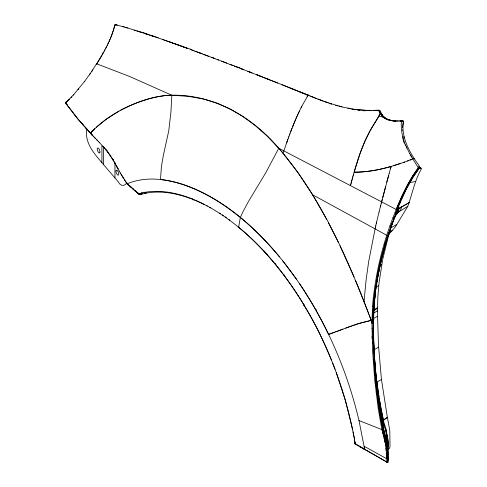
<?xml version="1.0" encoding="UTF-8"?>
<svg xmlns="http://www.w3.org/2000/svg" width="487" height="487" viewBox="0 0 487 487"><rect width="100%" height="100%" fill="white"/><g stroke="black" fill="none" stroke-linecap="round" stroke-linejoin="round"><path stroke-width="0.73" d="M86.704 129.98C84.829 143.361 94.448 153.922 102.489 163.322C107.67 169.513 113.008 175.57 118.201 181.742C120.106 185.937 124.368 186.959 126.87 182.808M373.383 323.971L373.675 341.971L374.765 362.596M373.529 323.758L373.718 313.665M371.922 322.613L372.549 350.062L374.722 379.988L378.253 408.678L381.498 427.464L381.948 429.802L382.319 429.826L383.488 429.144L382.94 420.403L387.366 417.316L381.449 379.47L378.478 345.234L377.443 311.887L377.851 296.936L379.008 282.935L382.794 258.999L388.529 235.574L389.88 233.157L395.164 227.155L407.783 206.354C412.325 193.832 414.681 180.263 421.602 168.587C421.888 167.205 417.645 168.782 418.997 168.49M371.916 323.191L373.517 322.82L373.255 320.598M373.097 312.551L372.963 336.474L374.162 362.139M377.248 276.726L377.912 276.257L377.668 274.662M372.518 306.165L371.916 323.021M373.572 319.588L373.292 317.427M386.441 455.911L386.38 452.417M371.928 321.858L371.971 322.345L372.853 322.315M66.135 102.574L66.256 101.996L69.385 99.178M387.896 451.242C388.772 445.775 388.176 439.846 386.982 434.221M374.107 306.134L375.629 290.763L378.022 275.605M372.89 319.521L372.987 315.454M373.438 319.192L373.456 318.011M373.578 318.979L373.602 317.798M376.573 383.847L376.664 382.258L381.449 379.47M382.679 429.838L383.525 429.272L382.934 420.646L379.263 401.775L376.457 382.545M380.158 410.383C375.392 378.837 373.103 346.914 373.535 315.046M373.468 317.414L373.578 313.859M373.614 317.207L374.235 302.75M387.95 462.157L386.861 461.993L386.441 455.917M388.376 448.357L388.346 449.288L389.454 448.29L390.026 446.603L389.795 430.429L387.39 417.45L382.934 420.646M102.654 53.954C102.373 53.113 103.786 52.809 103.025 52.955M387.883 449.927L387.536 440.912L385.911 431.945M373.005 314.876L373.03 314.292M373.559 314.237L373.773 309.507M387.896 451.68L387.944 458.097L387.585 449.038L386.179 440.455M373.048 313.713L373.145 311.388M373.596 313.269L373.864 307.918M373.742 313.074L373.846 310.712M386.416 456.806C385.607 461.098 388.961 455.856 388.115 460.294M402.512 127.606L403.321 122.261M373.127 311.771L373.468 305.964M373.876 310.122L373.919 309.324M373.176 310.809L373.773 302.056M373.797 309.111L373.937 306.725M373.937 308.922L374.083 306.536M373.9 307.291L374.046 305.136M373.967 306.329L374.515 299.566M386.867 461.962L362.358 448.192M369.024 314.578L364.099 301.678L364.416 297.271L366.169 279.41L368.732 261.215L375.453 227.1M372.518 306.165C376.372 260.843 390.093 216.051 412.355 176.41M92.043 134.899L77.67 118.755L65.495 102.952L65.623 103.561L66.329 103.798M65.477 103.055L66.226 103.804M66.135 102.453L66.183 102.142M373.523 305.16L375.112 289.972L377.662 274.351M374.241 304.302L374.375 302.549M405.105 144.091C402.852 144.097 398.67 114.999 403.339 122.115M374.266 302.348L374.369 301.155M374.412 302.147L374.515 300.954M374.406 300.759L374.631 298.367M374.552 300.552L374.777 298.16M373.858 301.118L373.931 300.315M374.004 299.505L374.308 296.571M361.196 447.516L355.163 444.016L355.078 441.934M374.576 298.963L374.887 295.962M374.673 297.971L375.66 289.662M374.82 297.758L374.71 296.297M377.912 276.226L379.738 267.101M374.947 295.426L375.197 293.284M374.856 297.405L374.071 297.922L373.237 297.813M375.264 292.742L375.532 290.599M374.771 292.614L375.112 289.972M375.605 290.057L375.836 288.341M403.224 122.882C401.331 138.533 410.285 153.368 418.911 165.483C419.873 166.134 419.252 168.252 420.731 168.052M375.751 288.986L376.421 284.371M375.97 287.415L377.875 275.837M403.394 121.707L403.096 120.843L400.15 121.007L401.501 120.928M165.245 95.543C209.313 91.952 250.969 115.309 278.771 148.237L265.817 172.684L248.193 201.959L242.897 211.9L240.365 217.452L238.612 227.35L238.794 227.825L239.397 227.739M376.561 283.495L376.682 282.71M376.81 281.924L377.346 278.783M387.889 454.809L387.896 453.166M377.486 277.998L377.626 277.213M377.766 276.427L381.406 259.839M377.985 275.246L378.673 271.709M378.137 275.003L378.849 271.356M65.495 102.952L78.821 120.131L91.331 134.15L91.446 134.796L92.25 134.984L89.596 132.129M91.331 134.15L91.507 134.862M377.9 273.158L379.397 265.981M378.795 271.119L379.16 269.348M84.683 81.311L91.659 71.546L96.438 63.864L97.065 63.797L96.517 63.803M378.971 270.748L379.349 268.927M379.282 268.757L379.531 267.576M379.537 268.033L380.438 263.936M379.659 266.986L380.457 263.443M379.866 266.492L380.128 265.305M112.351 33.524L115.145 24.618L126.096 27.509M114.682 25.494L115.297 24.575L117.3 25.044M380.262 264.715L381.662 258.774M375.453 227.106L375.836 225.42M379.665 264.788L380.791 259.997M375.836 225.432L376.226 223.74M380.591 262.852L380.871 261.671M376.226 223.758L376.621 222.06M376.615 222.078L379.063 211.973M380.767 262.091L382.112 256.99M381.011 261.081L383.007 253.203M354.913 443.401L355.273 443.158M114.457 26.322L114.147 27.698M379.056 212.003L380.329 206.938M381.09 258.798L381.388 257.605M380.323 206.957L380.755 205.258M381.187 203.59L389.229 173.226M381.765 257.994L385.101 245.71M381.911 257.787L386.014 242.916M380.755 205.277L381.187 203.584M382.727 197.545L385.594 186.576M381.619 201.904L382.179 199.725M381.601 256.752L382.952 251.645M382.325 256.144L383.671 251.067M350.683 184.817L350.914 183.946M350.47 185.626L350.689 184.786M351.358 182.266L350.896 184.007M351.115 183.185L351.809 180.586M351.559 181.529L352.04 179.746M114.031 28.155L113.635 29.567M386.775 182.15L388.602 175.478M352.01 179.855L352.728 177.225M383.239 252.333L383.476 251.469M352.235 179.015L352.959 176.379M352.935 176.464L353.197 175.539M383.19 250.793L385.308 243.445M383.713 250.598L384.377 248.528M353.172 175.612L353.428 174.699M389.223 173.22L391.134 166.432L404.788 162.019L413.92 158.397L414.413 158.445L414.37 158.859L414.066 158.366L412.897 159.036L418.272 167.759L419.137 166.341M383.902 250.221L384.14 249.374M353.416 174.754C358.426 156.656 364.538 138.558 374.887 122.742M387.731 235.69L398.591 205.934M390.489 168.709L391.134 166.432C379.123 169.908 366.687 172.228 354.146 172.173L359.869 153.995L364.726 141.65L369.803 131.301L378.496 116.789L380.012 113.094L382.782 116.874L378.801 116.204L375.781 121.324M384.194 248.863L384.614 247.682M384.444 247.999L384.858 246.842M384.943 246.264L386.368 241.485M385.101 245.996L385.351 245.15M385.448 244.535L386.508 241.29M385.601 244.304L385.753 242.964M385.473 242.903L380.7 260.368L377.218 276.744L376.287 276.61M355.687 443.913L387.67 462.601L387.147 450.615L385.996 442.586M385.436 243.019L385.728 242.051M113.495 30.054L110.33 38.637M385.637 242.356L387.074 237.711M385.923 241.406L386.027 241.083M386.368 241.485L387.007 239.665M386.532 240.943L387.902 236.585M386.221 240.432L386.325 240.109M386.422 239.787L386.526 239.464M386.867 239.854L389.32 232.482M387.938 458.103C388.163 459.156 389.076 464.05 386.605 462.066M386.982 238.003L387.323 236.95M387.202 237.309L387.853 235.282L386.855 235.312L312.654 194.818L298.257 172.922L283.032 153.21M387.725 237.126L388.62 234.375M387.238 237.206L387.719 235.72M388.078 236.037L388.255 235.495M114.78 25.068C113.934 25.196 114.262 27.029 114.67 25.634M387.889 235.258L388.431 234.947L389.101 232.908M388.997 233.218L390.288 229.602M389.302 232.293L389.77 230.911M389.563 231.514L389.442 231.885M389.679 231.179L390.483 229.03M389.904 230.503L390.02 230.168M390.16 229.761L390.677 228.452M390.489 228.787L390.878 227.879M390.842 227.764L390.982 227.362M390.751 228.032L391.481 226.151M391.055 227.155L393.557 220.313M390.951 227.459L391.152 226.881M391.268 226.546L392.528 223.18M286.606 142.916L288.341 138.052M391.511 224.531L391.146 225.56M287.762 139.659L283.063 153.125L281.437 151.238M391.694 224.014L392.065 222.985M392.571 222.863L393.733 219.838M392.619 221.445L392.248 222.474M288.31 138.131L288.925 136.445M393.606 219.99L393.91 219.357M288.894 136.53L289.515 134.838M393.782 219.515L397.757 210.451L400.064 207.967M112.004 34.467L112.18 33.987M393.374 219.393L393.563 218.882M393.959 219.034L396.272 212.971L397.8 210.481M99.305 142.399L107.317 151.317L113.294 160.387M289.479 134.929L290.118 133.225M116.35 165.915L117.586 168.77L118.134 169.013M290.082 133.328L291.975 128.379M290.684 131.721L293.265 125.141M379.617 114.378L379.294 115.163M395.146 214.688L395.347 214.158M111.815 34.979L110.561 38.096M395.754 213.105L396.162 212.046M396.369 211.522L405.574 190.405L412.635 177.749L419.112 168.374L419.045 166.39M408.374 203.109L409.354 202.574L397.142 209.447L396.162 209.465L402.025 195.616L407.321 185.005L413.256 175.01L418.272 167.778L418.412 168.301M292.559 126.9L294.185 122.894M293.509 124.538L294.495 122.146M294.44 122.267L295.445 119.905M399.303 204.205L400.758 200.772M294.757 121.513L295.761 119.163M106.568 46.691L110.342 38.613M295.719 119.254L296.413 117.671M109.855 39.751L110.092 39.191M296.047 118.499L297.07 116.192M296.705 117.002L297.74 114.719M109.605 40.305L109.307 41.383L109.094 41.115M401.507 199.067L407.095 187.434L412.459 178.023L419.039 168.478L420.677 168.058M297.374 115.51L298.074 113.982M396.272 212.971L397.757 210.451M379.203 115.364L379.014 115.778M298.05 114.025L298.409 113.252M108.625 42.46L107.992 43.8M298.391 113.288L299.195 111.59M298.671 112.698L298.933 112.138M299.182 111.62L299.456 111.036M299.444 111.066L301.83 106.257M301.039 107.81L301.307 107.286M105.515 48.737L106.574 46.679M106.312 47.19L105.789 48.207M301.824 106.269L308.113 95.178M105.521 48.718L102.227 54.696M104.717 50.234L104.985 49.729M104.169 51.245L104.437 50.751M403.96 137.961L404.234 136.896L402.688 137.072M101.801 55.439L102.276 54.611M101.874 55.311L100.535 57.594M101.466 56.005L100.115 58.3M100.267 58.038L96.712 63.821L129.256 76.331L171.82 95.245L188.11 96.316L203.152 98.946L217.153 103.183L230.369 109.051L243.05 116.545L255.322 125.597L267.229 136.147L280.731 150.44M99.865 58.702L97.887 61.94M393.271 219.71L393.49 219.345M393.715 218.98L396.899 213.744L398.403 212.088L407.783 206.354M307.145 96.73L307.467 96.207M97.637 62.348L96.426 64.284M393.234 219.838L393.472 219.454M375.605 121.604L375.069 122.456M393.715 219.077L394.44 217.926L394.214 217.494M412.629 175.984L418.175 168.052M91.659 71.546L92.847 69.787M89.31 74.955L90.485 73.269M391.664 225.645L390.921 226.078L390.057 225.816M84.689 81.305L73.914 94.362M382.563 116.655C386.069 120.362 391.079 120.332 395.529 121.02L392.419 120.703M373.517 319.716L371.946 320.081M394.22 217.226L394.817 217.159M126.961 183.843L127.32 183.611L126.669 182.643M73.117 95.233L73.927 94.35M330.466 103.573L343.426 107.262L354.7 109.447L368.829 110.616L378.892 110.105L379.452 110.805M73.129 95.221L67.736 100.779M377.486 391.621L377.2 388.742M69.233 99.299L65.501 102.903L65.769 102.154L66.938 101.929M94.807 128.671L90.387 133.146C107.548 114.975 130.693 103.141 154.836 97.303M373.779 349.989L378.6 347.164M71.035 97.686L71.857 96.937M96.347 127.241L106.251 119.199L118.98 111.146M400.058 207.973L402.043 206.64M303.705 305.02L304.138 304.74M399.054 211.541L396.777 213.939L396.15 213.616M115.565 24.587L116.302 24.417L116.636 24.983M400.314 207.766L400.813 207.395M377.322 390.976L377.407 391.682L374.68 361.403M399.559 211.157L400.917 209.398L401.556 206.914L401.063 207.225M383.372 420.074C384.261 425.23 387.299 430.837 386.751 435.835L387.104 444.26L387.08 443.718M114.81 25.519L115.139 25.312M299.28 283.306C327.398 324.866 347.474 371.739 358.992 420.543L382.569 429.869L381.948 429.844L385.807 444.935L387.104 444.26L385.838 438.087M387.701 450.292L387.104 444.26L387.475 446.707M185.882 47.811L190.734 49.187L191.099 49.637M140.061 194.057C140.743 194.806 141.06 193.996 142.49 193.595M401.891 121.099L402.219 120.953M371.965 328.725L373.523 328.256L373.255 326.016M376.007 392.096L377.425 391.67L380.012 410.596L383.342 429.339L382.861 426.856M386.976 444.436L383.628 430.362M140.548 194.459L138.819 194.173L132.781 188.84M388.431 234.947L388.419 234.564M139.897 194.076L139.452 194.283L140.463 194.49L145.777 193.193L146.41 192.602L145.424 193.315L144.073 192.45L138.43 193.844L127.137 183.794L125.725 181.773M372.847 323.265L372.251 323.356M390.227 228.233L396.802 224.434M389.083 232.427L392.455 230.485M379.677 265.805L381.711 264.63M375.848 287.202L378.728 285.54M373.754 309.854L377.498 307.693M373.742 310.615L377.486 308.454M373.145 313.366L377.455 310.883M373.145 318.729L377.437 316.252M373.109 359.741L374.546 359.382M377.218 394.981L375.374 377.565M398.555 208.631L399.103 208.32M397.739 209.1L398.281 208.789M374.004 359.698L375.824 382.38M399.37 208.162L400.466 207.541M401.282 207.072L400.74 207.383M331.385 359.93C323.575 341.07 314.596 321.828 303.711 305.02M403.017 206.092L403.504 205.818M404.478 205.27L404.965 204.997M405.452 204.729L406.426 204.187M406.913 203.919L407.887 203.377M402.232 121.038L402.859 120.831L402.244 120.429L399.657 120.965L393.046 120.898L387.518 119.711L382.794 116.88L383.744 116.764L386.702 118.919L391.152 120.472L387.195 119.163L384.127 117.172L381.869 114.488L380.097 110.866L380.846 113.106M120.788 110.165C134.515 102.976 149.351 97.449 164.801 95.592M114.695 25.105L114.335 26.152M365.238 449.757L364.751 449.678L364.513 448.332M355.857 444.339C353.659 444.375 355.346 437.691 353.958 436.522C351.297 422.582 347.913 408.788 343.822 395.207C333.948 362.578 320.081 331.123 302.226 302.08C278.789 264.38 248.613 229.493 209.672 207.292M136.744 192.152C143.184 195.634 135.696 193.905 139.812 193.449M377.565 110.732C382.599 111.803 377.498 108.54 379.282 111.529C379.963 113.325 382.039 113.294 382.697 115.644M129.256 185.699C129.152 185.212 126.754 183.897 127.137 183.794C132.787 181.42 138.813 179.983 144.907 179.393C158.117 178.139 171.43 180.598 183.928 184.817C222.297 198.239 253.861 226.041 279.514 256.868M342.958 329.151L328.585 334.386C307.169 290.234 278.333 248.93 240.365 217.452C217.33 198.836 190.38 183.069 160.503 179.514L161.422 166.359L163.431 155.006L168.776 130.766L170.955 111.748L171.82 95.245L165.878 95.482M342.081 329.48L347.012 327.629M410.2 160.053L411.545 159.553M345.764 328.098L349.009 326.893M341.15 329.827L338.374 330.862M347.675 327.386L359.643 323.283L371.222 320.434C372.543 321.804 375.002 319.959 373.279 318.133M337.461 331.197L335.64 331.866M407.497 161.045L408.849 160.546M349.666 326.649L351.638 325.937M334.739 332.195L328.585 334.386M352.284 325.706L354.11 325.066M403.431 162.488L404.782 162.013M354.646 324.884L358.292 323.697M400.71 163.425L393.88 165.623M358.797 323.538L367.125 321.317M391.134 166.432C379.123 169.92 366.687 172.215 354.146 172.173M409.713 182.649L415.703 181.444M140.159 193.351L140.512 193.26M141.212 193.077L141.571 192.992M141.924 192.907L142.277 192.828M367.709 321.183L371.222 320.434L371.922 322.321L371.484 321.14M155.408 97.156L165.337 95.537M393.904 217.866L393.039 217.586M144.073 192.45C165.976 188.475 188.189 195.835 207.359 206.062M145.777 193.193C156.126 191.221 166.834 192.03 177.037 194.423M78.608 88.902L77.987 89.718M402.189 120.886L402.877 120.831L402.499 120.49M378.77 110.312L373.669 110.567M399.657 120.965L400.344 120.922M66.256 101.996L65.501 102.903M398.299 121.026L395.627 121.044M371.24 110.622L357.008 109.758M157.965 191.336L160.905 191.464M394.969 121.026L393.679 120.953M392.412 120.837L393.046 120.898M357.896 110.129L359.643 110.33M382.782 116.874L382.283 116.801M391.183 120.66L391.792 120.758M352.405 109.082L354.694 109.441M354.451 109.636L355.589 109.819M351.602 109.161L352.734 109.362M347.876 108.248L350.135 108.686M107.341 45.145L107.597 45.486M177.664 194.563L180.823 195.378M339.037 106.142L342.093 106.927M122.547 26.487L124.313 26.992M181.456 195.561L184.013 196.304M125.5 27.424L127.271 27.942M335.653 105.308L337.801 105.935M126.09 27.509L127.88 28.033M127.874 28.033L155.493 36.951L187.172 48.219L175.563 44M134.412 30.109L135.617 30.48M136.89 30.803C139.428 32.245 143.19 31.972 145.296 33.5M138.028 31.241L139.842 31.825M184.652 196.511L187.227 197.338M328.366 102.867L330.521 103.585M148.121 34.534L150.227 35.234M150.933 35.472L153.046 36.184L150.933 35.472M152.656 35.983L158.336 37.925M326.278 102.148L328.433 102.891M162.268 39.356L164.411 40.104M165.123 40.354L167.272 41.109M325.139 101.832L327.221 102.562M187.879 197.57L189.827 198.258M167.985 41.358L170.28 42.174M169.793 41.937L172.672 42.966M324.202 101.412L326.351 102.173M170.852 42.381L173.159 43.203M173.731 43.41L179.502 45.486M180.665 45.906L182.4 46.539M182.984 46.752L184.725 47.385M324.287 101.442L318.041 99.111M190.088 49.29L193.132 50.417M191.117 49.735L208.807 56.334M194.763 51.086L196.59 51.762M197.198 51.987L200.248 53.12M322.236 100.693L318.163 99.159M321.03 100.316L323.088 101.077M199.226 52.681L202.282 53.82M203.913 54.489L212.484 57.722M211.474 57.277L214.548 58.446M214.937 58.653L213.099 57.953L218.626 60.059M217.628 59.615L226.881 63.152M221.707 61.234L224.172 62.178M224.787 62.409L230.345 64.546M229.974 64.339L233.066 65.532M230.966 64.783L239.896 67.839L240.255 68.375M190.478 198.489C195.348 199.341 193.333 201.119 192.475 199.055M237.157 67.176L243.518 69.58M243.798 69.751L240.962 68.649L252.041 72.904L247.78 71.242M316.008 98.325L318.991 99.537M248.717 71.668L260.594 76.252M256.308 74.578L277.748 83.021M257.203 74.986L269.159 79.625M313.981 97.528L316.288 98.484L314.937 97.954M265.713 78.334L270.121 80.075M270.583 80.258L273.797 81.53M273.438 81.329L286.356 86.449M311.96 96.724L314.121 97.583M282.04 84.744L294.97 89.9M287.074 86.802L291.001 88.372M291.616 88.616L295.932 90.339M290.666 88.165L307.942 95.111C310.736 95.288 305.696 95.336 304.868 93.924M309.951 95.915L312.112 96.785M296.266 90.479L299.633 91.824M299.949 91.952L304.57 93.802M310.907 96.353L312.922 97.156M299.298 91.623L310.109 95.982M194.447 200.035L195.853 200.62M196.559 200.912L199.384 202.154M199.95 202.415L202.221 203.475M402.822 120.995L403.37 121.592M202.793 203.755L204.503 204.595M396.162 209.465L278.771 148.237C321.621 198.142 348.156 259.48 371.222 320.434L369.469 315.746M206.78 205.721L210.804 207.912M359.43 446.5L364.72 449.598L358.992 420.543M387.768 462.187L387.396 461.938M112.716 33.804C112.247 32.355 112.071 32.599 112.753 33.828M219.436 213.05L220.587 213.799M222.315 214.913L223.466 215.692M225.195 216.855L226.345 217.665M384.225 243.774L385.095 244.005L385.85 243.457M228.647 219.29L229.797 220.124M238.63 227.24C264.818 248.967 286.38 275.849 303.943 304.892M135.088 190.679L136.19 191.659M134.54 190.186L135.289 190.855M129.956 186.326L130.662 186.953M132.89 188.713L133.255 189.041M131.253 187.239L133.091 188.895M131.8 187.726L129.633 185.76M131.07 187.075L130.711 186.746M130.528 186.582L130.169 186.253M384.127 117.172L383.068 116.095M128.385 184.603L128.026 184.275M127.85 184.11L127.497 183.776M96.365 139.385L97.108 140.14M98.587 141.656L94.161 137.115M98.575 141.644L99.318 142.411M94.892 137.87L95.629 138.625M93.437 136.36L94.198 137.151M92.725 135.617L93.48 136.403M92.025 134.875L92.761 135.654M91.014 133.663L91.306 133.974M263.461 250.336L265.829 252.869M103.086 146.289C104.595 148.078 113.161 158.634 116.15 165.543M104.145 147.439L104.492 147.817M86.175 128.349L86.99 129.262L85.694 127.813M266.298 253.392L267.229 254.433M82.315 123.954L83.149 124.922M81.779 123.333L82.565 124.246M381.936 115.985L379.976 113.021M106.172 149.74L106.823 150.52M275.058 263.485L275.965 264.581M107.146 150.915L107.469 151.311M74.645 114.682L75.424 115.669M282.326 260.326L296.492 279.258M114.755 162.968C113.684 161.191 114.695 163.93 115.072 162.956M114.378 162.859L115.072 162.956M108.096 152.108L108.717 152.918M283.933 274.68L284.798 275.825M66.786 104.248L67.462 105.192M109.636 154.166L109.934 154.592M127.144 183.8L119.126 171.016M110.531 155.456L110.823 155.889M124.428 179.837L125.08 180.823M382.24 115.663L381.589 114.585M123.783 178.845L121.33 174.87M412.081 157.703L412.897 159.036M112.527 158.549L112.801 159.005M312.654 194.818L326.747 219.564M409.75 153.661L412.087 157.709M113.075 159.456L113.349 159.919M398.616 211.559L397.897 210.561L398.482 211.315M112.795 159.474L113.094 159.986M120.222 172.964L120.782 173.932M410.511 155.012L411.29 156.364M113.191 160.162L113.873 161.367M316.051 309.488L316.282 309.884M114.591 162.086L114.689 162.262M119.132 171.034L117.568 168.192M115.559 163.845L115.76 164.204M409.768 153.691L405.677 145.443M115.151 163.693L115.352 164.058M116.941 166.39L117.142 166.761M117.945 168.246L118.146 168.618M117.16 167.425L117.361 167.808M116.15 165.537L116.551 166.286M328.445 222.766L338.368 242.38M381.388 114.22L381.017 113.477M339.975 245.704L354.061 276.902M379.732 112.527L379.58 112.193M406.292 146.824L406.937 148.2M405.093 144.061L405.695 145.479M355.54 280.421L364.099 301.678M332.639 363.071L335.062 369.341M404.551 142.697L403.096 138.485M336.219 372.464L345.234 399.991L352.521 429.364M383.75 430.064L384.048 431.914M383.969 430.879L384.194 431.701M383.823 431.092L383.397 429.437L383.598 430.271M383.257 431.379L382.819 429.771L385.893 442.05M384.627 424.688L384.876 425.62M383.671 429.79L383.525 429.242L384.785 433.917M383.318 431.598L386.404 444.771M382.934 420.731L385.911 431.945M384.267 431.975L387.238 445.057M384.121 432.188L384.371 433.107M382.697 432.596L382.946 433.515M384.493 433.564L385.582 437.85M385.387 427.519L386.343 431.318M384.864 434.209L385.32 435.993M383.433 435.36L383.677 436.291M385.4 436.291L385.643 438.111M385.765 437.789L386.063 439.931M384.14 438.16L385.187 442.939M353.045 431.884L355.34 444.181L354.907 443.48M383.342 428.39L383.488 429.132L379.489 407.199M381.272 409.768L383.354 419.946C378.557 398.196 375.708 376.067 374.29 353.848M383.202 427.647L381.936 421.882M382.265 426.941L382.788 429.656L379.464 410.912L376.859 391.992M382.776 425.425L382.496 423.94M387.183 435.214L387.865 439.432M381.077 408.745L379.233 398.275M381.753 424.226L382.009 425.583M382.362 423.197L380.633 414.407M381.504 422.868L380.536 417.426M381.954 420.975L381.686 419.49M381.552 418.747L377.407 391.682M386.903 436.662L387.049 437.503M380.304 416.062L379.416 410.602M385.674 445.708L385.546 444.899L386.38 452.405M380.219 411.911L380.426 413.159M364.483 448.125L364.173 446.281L386.648 458.693L387.226 458.584L387.323 454.097M379.014 396.929L376.865 382.112M386.538 445.587L386.982 448.911M378.989 407.863L379.203 409.232M378.843 406.876L377.991 400.935M379.16 404.989L379.318 406.097M378.837 402.779L378.996 403.887M387.317 439.195L387.433 440.053M378.533 400.564L378.685 401.672M377.857 399.943L377.346 395.974M378.478 398.896L378.052 395.596M387.475 446.713L387.585 447.541M376.713 384.937L377.133 388.2M374.278 355.9L374.692 359.181M377.949 394.768L377.65 392.291M387.585 447.547L387.682 448.381M376.201 380.749L376.433 382.758M386.021 448.18L386.27 450.706M377.242 390.264L376.853 386.727M376.585 389.594L376.719 390.793M387.975 440.297L388.382 446.53M387.536 440.918L387.634 441.788M388.078 458.857L387.938 456.952M376.451 388.395L375.946 383.586M375.769 376.719L375.982 378.752M376.774 386.014L376.408 382.472M387.682 448.387L387.962 451.808M376.268 381.053L376.341 381.759M376.08 379.008L376.201 380.341M375.233 371.338L375.361 372.713M376.013 378.344L375.891 377.011M387.068 449.763L387.147 450.615M375.836 376.341L375.714 375.008M375.264 376.36L374.393 365.402M375.55 373.005L375.66 374.339M375.386 371.003L375.489 372.342M375.331 370.339L375.179 368.385M375.081 367.101L375.13 367.74M375.033 366.455L374.941 365.171M374.807 363.241L374.899 364.526M374.223 362.955L374.333 364.586M374.156 351.827L373.785 345.953M387.768 451.187L387.792 458.261L387.883 453.768M374.101 351.651L374.205 353.58M373.48 340.163L373.298 336.304M402.512 129.877L402.548 130.632M387.962 451.814L388.005 452.679M386.97 441.088L387.013 442.141M386.812 437.411L386.836 437.935M373.827 345.843L373.675 341.971M373.133 342.288L373.206 344.224M373.505 336.158L373.559 338.1M372.038 336.48L372.086 338.422M386.416 453.275L386.447 455.022M372.963 336.474L373.012 338.41M373.432 332.274L373.468 334.216M372.865 330.649L372.89 332.591M373.389 328.39L373.407 330.332M308.563 95.403L308.563 95.714M114.95 163.322L114.95 177.925M103.457 147.64L103.457 164.478M101.917 145.887L101.917 162.621M419.745 167.388L419.484 168.313L419.745 167.388M99.951 152.139C99.305 155.146 96.633 149.704 97.278 148.371C98.374 146.459 100.164 150.83 99.951 152.139M115.979 170.846C115.468 172.221 118.079 177.213 118.779 174.401C119.138 173.092 116.88 168.405 115.979 170.846M364.921 110.78L363.74 110.695L364.921 110.78M147.421 34.297L145.321 33.603L147.421 34.303M331.404 103.981L329.303 103.281L331.41 103.981M236.536 66.932L234.679 66.214L236.536 66.932M117.544 167.504L117.343 167.132L117.544 167.498"/></g></svg>
